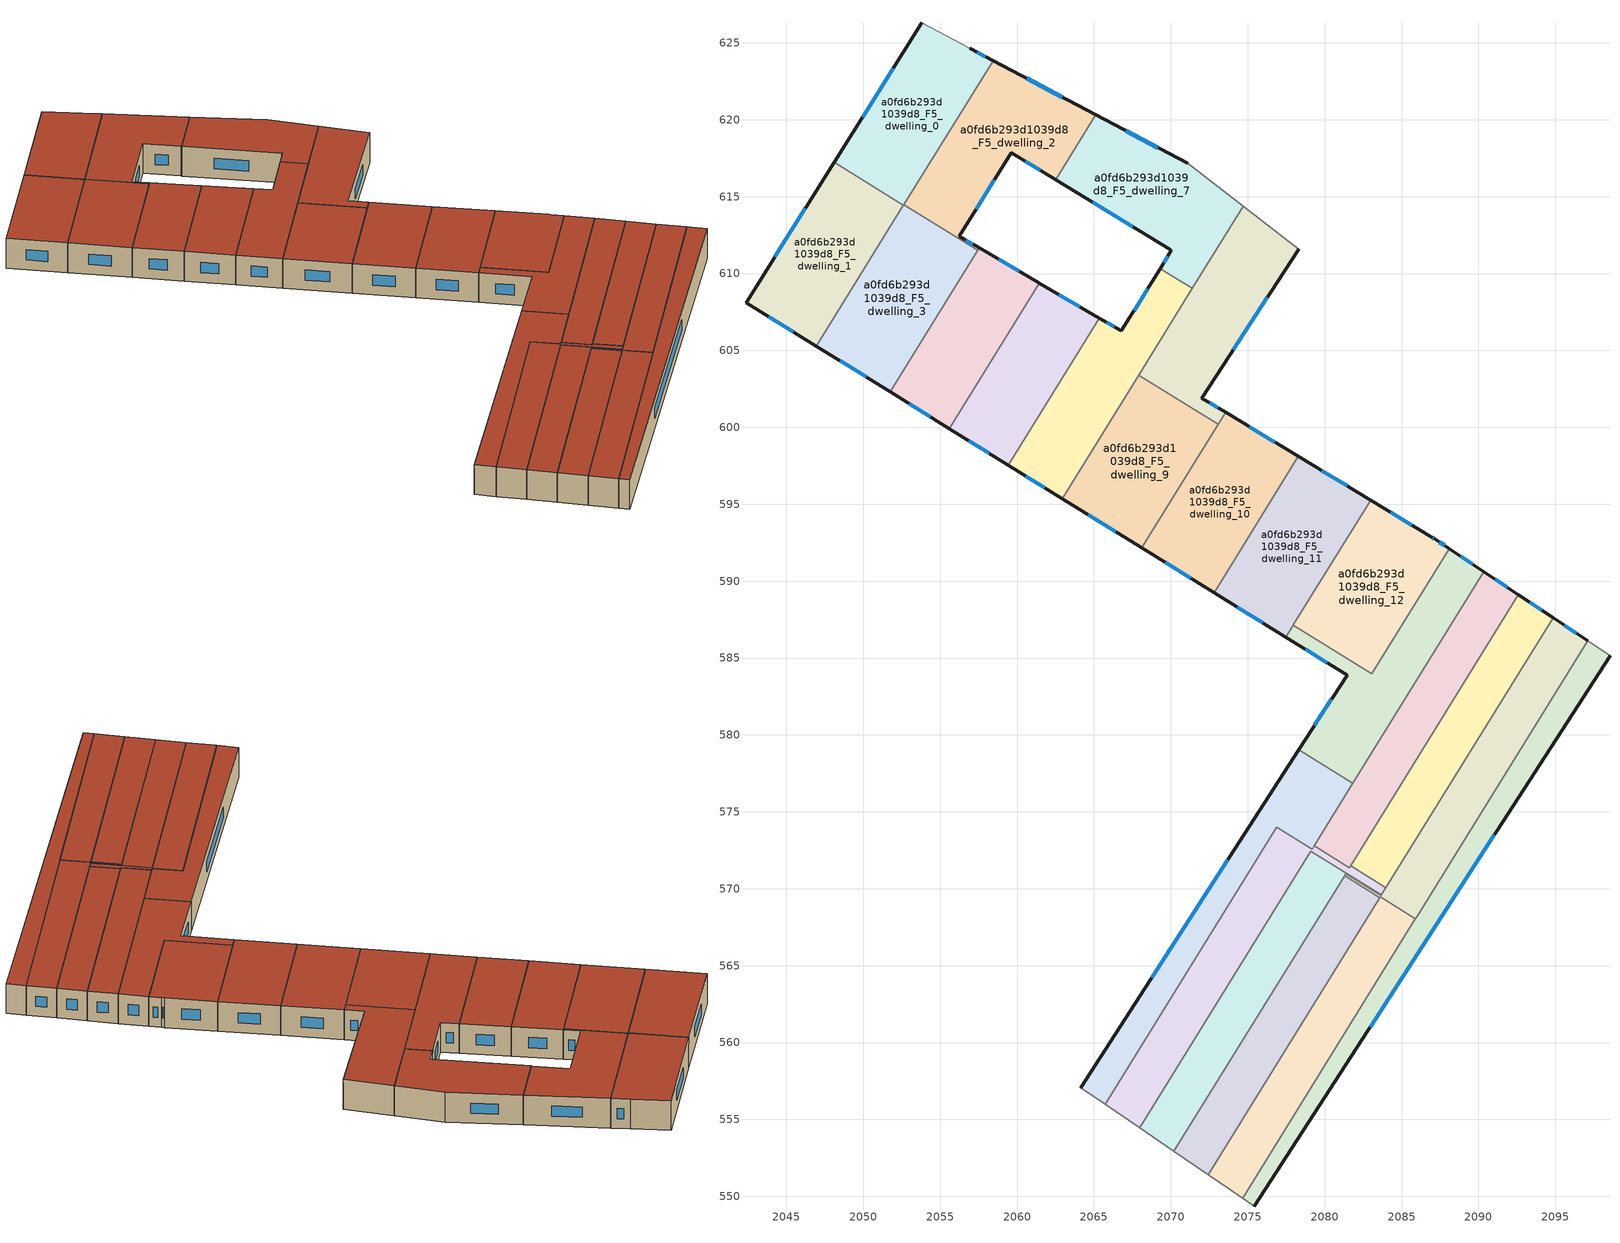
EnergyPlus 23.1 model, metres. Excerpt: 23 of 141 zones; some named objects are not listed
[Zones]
a0fd6b293d1039d8_F5_dwelling_0
 floor to a0fd6b293d1039d8_F4_dwelling_0 (EU_floor_Construction): 2056.91,624.66 2058.44,623.85 2052.61,614.43 2048.1,617.22 2053.8,626.31 z15
 wall outside (EU_wall_Construction): 2058.44,623.85 2056.91,624.66 / 2053.8,626.31 2048.1,617.22 z15:18
 wall to a0fd6b293d1039d8_F5_dwelling_1 (EU_wall_Construction): 2048.1,617.22 2052.61,614.43 z15:18
 wall adiabatic (EU_wall_Construction): 2056.91,624.66 2053.8,626.31 z15:18
 wall to a0fd6b293d1039d8_F5_dwelling_2 (EU_wall_Construction): 2052.64,614.48 2058.44,623.85 z15:18
 wall to a0fd6b293d1039d8_F5_dwelling_3 (EU_wall_Construction): 2052.61,614.43 2052.64,614.48 z15:18
 window (EU_Window_Construction): 2057.94,624.11 2057.41,624.4 / 2051.95,623.35 2049.95,620.18 z15.98:17.02
 roof outside (EU_roof_Construction): 2052.61,614.43 2058.44,623.85 2056.91,624.66 2053.8,626.31 2048.1,617.22 z18
a0fd6b293d1039d8_F5_dwelling_1
 floor to a0fd6b293d1039d8_F4_dwelling_1 (EU_floor_Construction): 2052.61,614.43 2046.94,605.29 2042.37,608.12 2048.1,617.22 z15
 wall outside (EU_wall_Construction): 2048.1,617.22 2042.37,608.12 2046.94,605.29 z15:18
 wall to a0fd6b293d1039d8_F5_dwelling_3 (EU_wall_Construction): 2046.94,605.29 2052.61,614.43 z15:18
 window (EU_Window_Construction): 2046.24,614.26 2044.23,611.08 / 2043.86,607.2 2045.46,606.21 z15.98:17.02
 roof outside (EU_roof_Construction): 2046.94,605.29 2052.61,614.43 2048.1,617.22 2042.37,608.12 z18
a0fd6b293d1039d8_F5_dwelling_10
 floor to a0fd6b293d1039d8_F4_dwelling_10 (EU_floor_Construction): 2078.29,598.11 2072.81,589.26 2068.11,592.17 2073.56,600.97 z15
 wall outside (EU_wall_Construction): 2068.11,592.17 2072.81,589.26 / 2078.29,598.11 2073.56,600.97 z15:18
 wall to a0fd6b293d1039d8_F5_dwelling_11 (EU_wall_Construction): 2072.81,589.26 2078.29,598.11 z15:18
 wall to a0fd6b293d1039d8_F5_dwelling_9 (EU_wall_Construction): 2073.08,600.19 2068.11,592.17 z15:18
 wall to a0fd6b293d1039d8_F5_dwelling_8 (EU_wall_Construction): 2073.56,600.97 2073.08,600.2 z15:18
 window (EU_Window_Construction): 2069.64,591.22 2071.28,590.21 / 2076.75,599.04 2075.1,600.04 z15.98:17.02
 roof outside (EU_roof_Construction): 2072.81,589.26 2078.29,598.11 2073.56,600.97 2068.11,592.17 z18
a0fd6b293d1039d8_F5_dwelling_11
 floor to a0fd6b293d1039d8_F4_dwelling_11 (EU_floor_Construction): 2082.99,595.26 2077.48,586.36 2072.81,589.26 2078.29,598.11 z15
 wall outside (EU_wall_Construction): 2082.99,595.26 2078.29,598.11 / 2072.81,589.26 2077.48,586.36 z15:18
 wall to a0fd6b293d1039d8_F5_dwelling_12 (EU_wall_Construction): 2077.97,587.15 2082.99,595.26 z15:18
 wall to a0fd6b293d1039d8_F5_dwelling_13 (EU_wall_Construction): 2077.48,586.36 2077.97,587.15 z15:18
 window (EU_Window_Construction): 2081.46,596.19 2079.82,597.19 / 2074.33,588.32 2075.96,587.3 z15.98:17.02
 roof outside (EU_roof_Construction): 2077.48,586.36 2082.99,595.26 2078.29,598.11 2072.81,589.26 z18
a0fd6b293d1039d8_F5_dwelling_12
 floor to a0fd6b293d1039d8_F4_dwelling_12 (EU_floor_Construction): 2086.97,592.86 2087.15,592.75 2088.1,592.12 2083.07,583.99 2077.97,587.15 2082.99,595.26 z15
 wall outside (EU_wall_Construction): 2088.1,592.12 2087.15,592.75 2086.97,592.86 2082.99,595.26 z15:18
 wall to a0fd6b293d1039d8_F5_dwelling_13 (EU_wall_Construction): 2077.97,587.15 2083.07,583.99 2088.1,592.12 z15:18
 window (EU_Window_Construction): 2087.09,592.78 2087.03,592.82 / 2087.79,592.32 2087.46,592.54 / 2085.68,593.64 2084.29,594.48 z15.98:17.02
 roof outside (EU_roof_Construction): 2083.07,583.99 2088.1,592.12 2087.15,592.75 2086.97,592.86 2082.99,595.26 2077.97,587.15 z18
a0fd6b293d1039d8_F5_dwelling_13
 floor to a0fd6b293d1039d8_F4_dwelling_13 (EU_floor_Construction): 2090.35,590.62 2081.83,576.86 2078.32,579.04 2081.45,583.9 2081.43,583.91 2077.48,586.36 2077.97,587.15 2083.07,583.99 2088.1,592.12 z15
 wall outside (EU_wall_Construction): 2090.35,590.62 2088.1,592.12 / 2077.48,586.36 2081.43,583.91 2081.45,583.9 2078.32,579.04 z15:18
 wall to a0fd6b293d1039d8_F5_dwelling_14 (EU_wall_Construction): 2078.32,579.04 2081.83,576.86 z15:18
 wall to a0fd6b293d1039d8_F5_dwelling_15 (EU_wall_Construction): 2081.83,576.86 2090.35,590.62 z15:18
 window (EU_Window_Construction): 2089.62,591.1 2088.83,591.63 / 2080.43,582.32 2079.34,580.62 / 2078.77,585.56 2080.15,584.71 z15.98:17.02
 roof outside (EU_roof_Construction): 2081.83,576.86 2090.35,590.62 2088.1,592.12 2083.07,583.99 2077.97,587.15 2077.48,586.36 2081.43,583.91 2081.45,583.9 2078.32,579.04 z18
a0fd6b293d1039d8_F5_dwelling_14
 floor to a0fd6b293d1039d8_F4_dwelling_14 (EU_floor_Construction): 2081.83,576.86 2079.19,572.58 2076.89,574.01 2065.73,555.99 2064.15,557.07 2078.32,579.04 z15
 wall outside (EU_wall_Construction): 2078.32,579.04 2064.15,557.07 z15:18
 wall adiabatic (EU_wall_Construction): 2064.15,557.07 2065.73,555.99 z15:18
 wall to a0fd6b293d1039d8_F5_dwelling_16 (EU_wall_Construction): 2065.73,555.99 2076.76,573.79 2076.86,573.96 2076.89,574.01 2079.19,572.58 2079.32,572.79 z15:18
 wall to a0fd6b293d1039d8_F5_dwelling_15 (EU_wall_Construction): 2079.32,572.79 2081.83,576.86 z15:18
 window (EU_Window_Construction): 2073.71,571.89 2068.76,564.21 z15.98:17.02
 roof outside (EU_roof_Construction): 2065.73,555.99 2076.89,574.01 2079.19,572.58 2081.83,576.86 2078.32,579.04 2064.15,557.07 z18
a0fd6b293d1039d8_F5_dwelling_15
 floor to a0fd6b293d1039d8_F4_dwelling_15 (EU_floor_Construction): 2092.6,589.12 2081.61,571.37 2079.32,572.79 2090.35,590.62 z15
 wall outside (EU_wall_Construction): 2092.6,589.12 2090.35,590.62 z15:18
 wall to a0fd6b293d1039d8_F5_dwelling_16 (EU_wall_Construction): 2079.32,572.79 2081.61,571.37 2081.69,571.5 z15:18
 wall to a0fd6b293d1039d8_F5_dwelling_17 (EU_wall_Construction): 2081.69,571.5 2092.6,589.12 z15:18
 window (EU_Window_Construction): 2091.87,589.6 2091.08,590.13 z15.98:17.02
 roof outside (EU_roof_Construction): 2081.61,571.37 2092.6,589.12 2090.35,590.62 2079.32,572.79 z18
a0fd6b293d1039d8_F5_dwelling_16
 floor to a0fd6b293d1039d8_F4_dwelling_16 (EU_floor_Construction): 2081.69,571.5 2083.98,570.08 2083.69,569.61 2079.1,572.45 2067.97,554.46 2065.73,555.99 2076.76,573.79 2076.86,573.96 2076.89,574.01 2079.19,572.58 2079.32,572.79 2081.61,571.37 z15
 wall to a0fd6b293d1039d8_F5_dwelling_17 (EU_wall_Construction): 2083.98,570.08 2081.69,571.5 z15:18
 wall adiabatic (EU_wall_Construction): 2065.73,555.99 2067.97,554.46 z15:18
 wall to a0fd6b293d1039d8_F5_dwelling_18 (EU_wall_Construction): 2067.97,554.46 2079.1,572.45 2083.69,569.61 z15:18
 wall to a0fd6b293d1039d8_F5_dwelling_19 (EU_wall_Construction): 2083.69,569.61 2083.98,570.08 z15:18
 roof outside (EU_roof_Construction): 2083.69,569.61 2083.98,570.08 2081.69,571.5 2081.61,571.37 2079.32,572.79 2079.19,572.58 2076.89,574.01 2076.86,573.96 2076.76,573.79 2065.73,555.99 2067.97,554.46 2079.1,572.45 z18
a0fd6b293d1039d8_F5_dwelling_17
 floor to a0fd6b293d1039d8_F4_dwelling_17 (EU_floor_Construction): 2094.85,587.62 2083.98,570.08 2081.69,571.5 2092.6,589.12 z15
 wall outside (EU_wall_Construction): 2094.85,587.62 2092.6,589.12 z15:18
 wall to a0fd6b293d1039d8_F5_dwelling_19 (EU_wall_Construction): 2083.98,570.08 2094.85,587.62 z15:18
 window (EU_Window_Construction): 2094.12,588.11 2093.33,588.63 z15.98:17.02
 roof outside (EU_roof_Construction): 2083.98,570.08 2094.85,587.62 2092.6,589.12 2081.69,571.5 z18
a0fd6b293d1039d8_F5_dwelling_18
 floor to a0fd6b293d1039d8_F4_dwelling_18 (EU_floor_Construction): 2081.37,570.98 2081.34,570.93 2070.2,552.94 2067.97,554.46 2079.1,572.45 2083.69,569.61 2083.67,569.56 z15
 wall adiabatic (EU_wall_Construction): 2067.97,554.46 2070.2,552.94 z15:18
 wall to a0fd6b293d1039d8_F5_dwelling_19 (EU_wall_Construction): 2081.29,570.85 2081.34,570.93 2081.37,570.98 2083.67,569.56 2083.69,569.61 z15:18
 wall to a0fd6b293d1039d8_F5_dwelling_20 (EU_wall_Construction): 2070.2,552.94 2081.29,570.85 z15:18
 roof outside (EU_roof_Construction): 2070.2,552.94 2081.34,570.93 2081.37,570.98 2083.67,569.56 2083.69,569.61 2079.1,572.45 2067.97,554.46 z18
a0fd6b293d1039d8_F5_dwelling_19
 floor to a0fd6b293d1039d8_F4_dwelling_19 (EU_floor_Construction): 2097.09,586.12 2086.01,568.22 2085.93,568.09 2085.9,568.05 2083.61,569.47 2083.58,569.43 2081.29,570.85 2081.34,570.93 2081.37,570.98 2083.67,569.56 2094.85,587.62 z15
 wall outside (EU_wall_Construction): 2097.09,586.12 2094.85,587.62 z15:18
 wall to a0fd6b293d1039d8_F5_dwelling_21 (EU_wall_Construction): 2083.58,569.43 2083.61,569.47 2085.9,568.05 z15:18
 wall to a0fd6b293d1039d8_F5_dwelling_20 (EU_wall_Construction): 2081.29,570.85 2083.58,569.43 z15:18
 wall to a0fd6b293d1039d8_F5_dwelling_22 (EU_wall_Construction): 2085.9,568.05 2085.93,568.09 2086.01,568.22 2097.09,586.12 z15:18
 window (EU_Window_Construction): 2096.36,586.61 2095.58,587.13 z15.98:17.02
 roof outside (EU_roof_Construction): 2086.01,568.22 2097.09,586.12 2094.85,587.62 2083.67,569.56 2081.37,570.98 2081.34,570.93 2081.29,570.85 2083.58,569.43 2083.61,569.47 2085.9,568.05 2085.93,568.09 z18
a0fd6b293d1039d8_F5_dwelling_2
 floor to a0fd6b293d1039d8_F4_dwelling_2 (EU_floor_Construction): 2065.13,620.32 2062.52,616.1 2062.43,616.16 2059.62,617.87 2056.23,612.43 2057.54,611.67 2057.44,611.51 2052.64,614.48 2058.44,623.85 z15
 wall outside (EU_wall_Construction): 2065.13,620.32 2058.44,623.85 / 2057.54,611.67 2056.23,612.43 2059.62,617.87 2062.43,616.16 2062.52,616.1 z15:18
 wall to a0fd6b293d1039d8_F5_dwelling_7 (EU_wall_Construction): 2062.52,616.1 2065.13,620.32 z15:18
 wall to a0fd6b293d1039d8_F5_dwelling_3 (EU_wall_Construction): 2052.64,614.48 2057.44,611.51 z15:18
 wall to a0fd6b293d1039d8_F5_dwelling_4 (EU_wall_Construction): 2057.44,611.51 2057.54,611.67 z15:18
 window (EU_Window_Construction): 2062.95,621.47 2060.61,622.7 / 2060.54,617.31 2061.52,616.71 / 2057.34,614.2 2058.52,616.1 / 2057.11,611.92 2056.66,612.18 z15.98:17.02
 roof outside (EU_roof_Construction): 2062.52,616.1 2065.13,620.32 2058.44,623.85 2052.64,614.48 2057.44,611.51 2057.54,611.67 2056.23,612.43 2059.62,617.87 2062.43,616.16 z18
a0fd6b293d1039d8_F5_dwelling_20
 floor to a0fd6b293d1039d8_F4_dwelling_20 (EU_floor_Construction): 2083.58,569.43 2072.43,551.41 2070.2,552.94 2081.29,570.85 z15
 wall adiabatic (EU_wall_Construction): 2070.2,552.94 2072.43,551.41 z15:18
 wall to a0fd6b293d1039d8_F5_dwelling_21 (EU_wall_Construction): 2072.43,551.41 2083.58,569.43 z15:18
 roof outside (EU_roof_Construction): 2072.43,551.41 2083.58,569.43 2081.29,570.85 2070.2,552.94 z18
a0fd6b293d1039d8_F5_dwelling_21
 floor to a0fd6b293d1039d8_F4_dwelling_21 (EU_floor_Construction): 2085.9,568.05 2074.66,549.89 2072.43,551.41 2083.61,569.47 z15
 wall adiabatic (EU_wall_Construction): 2072.43,551.41 2074.66,549.89 z15:18
 wall to a0fd6b293d1039d8_F5_dwelling_22 (EU_wall_Construction): 2074.66,549.89 2085.9,568.05 z15:18
 roof outside (EU_roof_Construction): 2074.66,549.89 2085.9,568.05 2083.61,569.47 2072.43,551.41 z18
a0fd6b293d1039d8_F5_dwelling_22
 floor to a0fd6b293d1039d8_F4_dwelling_22 (EU_floor_Construction): 2098.55,585.15 2075.43,549.36 2074.66,549.89 2097.09,586.12 z15
 wall outside (EU_wall_Construction): 2075.43,549.36 2098.55,585.15 z15:18
 wall adiabatic (EU_wall_Construction): 2098.55,585.15 2097.09,586.12 / 2074.66,549.89 2075.43,549.36 z15:18
 window (EU_Window_Construction): 2082.95,561 2091.03,573.51 z15.98:17.02
 roof outside (EU_roof_Construction): 2075.43,549.36 2098.55,585.15 2097.09,586.12 2074.66,549.89 z18
a0fd6b293d1039d8_F5_dwelling_3
 floor to a0fd6b293d1039d8_F4_dwelling_3 (EU_floor_Construction): 2057.44,611.51 2051.74,602.31 2046.94,605.29 2052.64,614.48 z15
 wall outside (EU_wall_Construction): 2046.94,605.29 2051.74,602.31 z15:18
 wall to a0fd6b293d1039d8_F5_dwelling_4 (EU_wall_Construction): 2051.74,602.31 2057.44,611.51 z15:18
 window (EU_Window_Construction): 2048.5,604.32 2050.18,603.28 z15.98:17.02
 roof outside (EU_roof_Construction): 2051.74,602.31 2057.44,611.51 2052.64,614.48 2046.94,605.29 z18
a0fd6b293d1039d8_F5_dwelling_4
 floor to a0fd6b293d1039d8_F4_dwelling_4 (EU_floor_Construction): 2061.41,609.41 2061.46,609.38 2055.6,599.92 2051.74,602.31 2057.54,611.67 z15
 wall outside (EU_wall_Construction): 2061.46,609.38 2061.41,609.41 2057.54,611.67 / 2051.74,602.31 2055.6,599.92 z15:18
 wall to a0fd6b293d1039d8_F5_dwelling_5 (EU_wall_Construction): 2055.6,599.92 2061.46,609.38 z15:18
 window (EU_Window_Construction): 2060.15,610.14 2058.8,610.93 / 2053,601.53 2054.35,600.7 z15.98:17.02
 roof outside (EU_roof_Construction): 2055.6,599.92 2061.46,609.38 2061.41,609.41 2057.54,611.67 2051.74,602.31 z18
a0fd6b293d1039d8_F5_dwelling_5
 floor to a0fd6b293d1039d8_F4_dwelling_5 (EU_floor_Construction): 2065.36,607.1 2059.44,597.54 2055.6,599.92 2061.46,609.38 z15
 wall outside (EU_wall_Construction): 2065.36,607.1 2061.46,609.38 / 2055.6,599.92 2059.44,597.54 z15:18
 wall to a0fd6b293d1039d8_F5_dwelling_6 (EU_wall_Construction): 2059.44,597.54 2065.36,607.1 z15:18
 window (EU_Window_Construction): 2064.09,607.84 2062.73,608.64 / 2056.85,599.15 2058.19,598.32 z15.98:17.02
 roof outside (EU_roof_Construction): 2059.44,597.54 2065.36,607.1 2061.46,609.38 2055.6,599.92 z18
a0fd6b293d1039d8_F5_dwelling_6
 floor to a0fd6b293d1039d8_F4_dwelling_6 (EU_floor_Construction): 2071.39,609.03 2062.93,595.38 2059.44,597.54 2065.36,607.1 2066.78,606.27 2069.3,610.33 z15
 wall outside (EU_wall_Construction): 2069.3,610.33 2066.78,606.27 2065.36,607.1 / 2059.44,597.54 2062.93,595.38 z15:18
 wall to a0fd6b293d1039d8_F5_dwelling_7 (EU_wall_Construction): 2071.39,609.03 2069.3,610.33 z15:18
 wall to a0fd6b293d1039d8_F5_dwelling_9 (EU_wall_Construction): 2062.93,595.38 2067.9,603.4 z15:18
 wall to a0fd6b293d1039d8_F5_dwelling_8 (EU_wall_Construction): 2067.9,603.4 2071.39,609.03 z15:18
 window (EU_Window_Construction): 2066.32,606.54 2065.82,606.83 / 2068.48,609.01 2067.6,607.59 / 2060.58,596.84 2061.8,596.08 z15.98:17.02
 roof outside (EU_roof_Construction): 2062.93,595.38 2071.39,609.03 2069.3,610.33 2066.78,606.27 2065.36,607.1 2059.44,597.54 z18
a0fd6b293d1039d8_F5_dwelling_7
 floor to a0fd6b293d1039d8_F4_dwelling_7 (EU_floor_Construction): 2071.1,617.17 2074.7,614.38 2071.39,609.03 2069.3,610.33 2070.03,611.51 2069.92,611.58 2062.52,616.1 2065.13,620.32 z15
 wall outside (EU_wall_Construction): 2062.52,616.1 2069.92,611.58 2070.03,611.51 2069.3,610.33 / 2071.1,617.17 2065.13,620.32 z15:18
 wall adiabatic (EU_wall_Construction): 2074.7,614.38 2071.1,617.17 z15:18
 wall to a0fd6b293d1039d8_F5_dwelling_8 (EU_wall_Construction): 2071.39,609.03 2074.7,614.38 z15:18
 window (EU_Window_Construction): 2064.92,614.63 2067.51,613.05 / 2069.16,618.19 2067.07,619.3 / 2069.8,611.12 2069.54,610.71 z15.98:17.02
 roof outside (EU_roof_Construction): 2071.39,609.03 2074.7,614.38 2071.1,617.17 2065.13,620.32 2062.52,616.1 2069.92,611.58 2070.03,611.51 2069.3,610.33 z18
a0fd6b293d1039d8_F5_dwelling_8
 floor to a0fd6b293d1039d8_F4_dwelling_8 (EU_floor_Construction): 2078.3,611.6 2072.01,601.91 2073.56,600.97 2073.07,600.2 2067.9,603.4 2074.7,614.38 z15
 wall outside (EU_wall_Construction): 2073.56,600.97 2072.01,601.91 2078.3,611.6 z15:18
 wall to a0fd6b293d1039d8_F5_dwelling_9 (EU_wall_Construction): 2067.9,603.4 2073.07,600.2 z15:18
 wall adiabatic (EU_wall_Construction): 2078.3,611.6 2074.7,614.38 z15:18
 window (EU_Window_Construction): 2074.06,605.06 2076.26,608.45 / 2073.06,601.28 2072.52,601.61 z15.98:17.02
 roof outside (EU_roof_Construction): 2073.56,600.97 2072.01,601.91 2078.3,611.6 2074.7,614.38 2067.9,603.4 2073.07,600.2 z18
a0fd6b293d1039d8_F5_dwelling_9
 floor to a0fd6b293d1039d8_F4_dwelling_9 (EU_floor_Construction): 2073.07,600.2 2068.11,592.17 2062.93,595.38 2067.9,603.4 z15
 wall outside (EU_wall_Construction): 2062.93,595.38 2068.11,592.17 z15:18
 window (EU_Window_Construction): 2064.62,594.33 2066.42,593.21 z15.98:17.02
 roof outside (EU_roof_Construction): 2068.11,592.17 2073.07,600.2 2067.9,603.4 2062.93,595.38 z18
[Building]
EU S2 Campaign: North Axis=0; Terrain=City; Solar Distribution=FullExterior
[Site:Location]
Bologna: Latitude=44.5; Longitude=11.25; Time Zone=1; Elevation=37
[SizingPeriod:WeatherFileDays]
AnnualSizingPeriod: Begin Month=1; Begin Day of Month=1; End Month=12; End Day of Month=31; Day of Week for Start Day=Monday; Use Weather File Daylight Saving Period=No; Use Weather File Rain and Snow Indicators=No
[MATERIAL]
EU_InternalMass_Material: Roughness=MediumRough; Thickness=0.1; Conductivity=1; Density=1800; Specific Heat=900; Thermal Absorptance=0.9; Solar Absorptance=0.7; Visible Absorptance=0.7
[MATERIAL:NOMASS] Roughness=MediumRough; Thermal Absorptance=0.9; Solar Absorptance=0.7; Visible Absorptance=0.7
Name | Thermal Resistance
EU_wall_NoMass | 0.905828
EU_roof_NoMass | 0.37593
EU_floor_NoMass | 0.67114
[WINDOWMATERIAL:SIMPLEGLAZINGSYSTEM]
EU_Window_SimpleGlazing: UFactor=4.52486; Solar Heat Gain Coefficient=0.85; Visible Transmittance=0.85
[CONSTRUCTION]
EU_wall_Construction: EU_wall_NoMass
EU_roof_Construction: EU_roof_NoMass
EU_floor_Construction: EU_floor_NoMass
EU_Window_Construction: EU_Window_SimpleGlazing
EU_InternalMass_Construction: EU_InternalMass_Material
[ZONE] Type=1; Multiplier=1; Ceiling Height=autocalculate; Floor Area=autocalculate; Part of Total Floor Area=Yes
Name | Volume
a0fd6b293d1039d8_F5_dwelling_0 | 172.289
a0fd6b293d1039d8_F5_dwelling_1 | 172.304
a0fd6b293d1039d8_F5_dwelling_10 | 172.26
a0fd6b293d1039d8_F5_dwelling_11 | 172.282
a0fd6b293d1039d8_F5_dwelling_12 | 172.277
a0fd6b293d1039d8_F5_dwelling_13 | 172.27
a0fd6b293d1039d8_F5_dwelling_14 | 172.265
a0fd6b293d1039d8_F5_dwelling_15 | 169.432
a0fd6b293d1039d8_F5_dwelling_16 | 179.991
a0fd6b293d1039d8_F5_dwelling_17 | 167.443
a0fd6b293d1039d8_F5_dwelling_18 | 172.34
a0fd6b293d1039d8_F5_dwelling_19 | 173.549
a0fd6b293d1039d8_F5_dwelling_2 | 189.202
a0fd6b293d1039d8_F5_dwelling_20 | 171.048
a0fd6b293d1039d8_F5_dwelling_21 | 172.278
a0fd6b293d1039d8_F5_dwelling_22 | 172.25
a0fd6b293d1039d8_F5_dwelling_3 | 183.272
a0fd6b293d1039d8_F5_dwelling_4 | 150.642
a0fd6b293d1039d8_F5_dwelling_5 | 151.564
a0fd6b293d1039d8_F5_dwelling_6 | 174.339
a0fd6b293d1039d8_F5_dwelling_7 | 184.738
a0fd6b293d1039d8_F5_dwelling_8 | 172.281
a0fd6b293d1039d8_F5_dwelling_9 | 172.284
[INTERNALMASS] Construction=EU_InternalMass_Construction
Name | Zone or ZoneList | Surface Area
a0fd6b293d1039d8_F5_dwelling_0_EU_InternalMass | a0fd6b293d1039d8_F5_dwelling_0 | 57.43
a0fd6b293d1039d8_F5_dwelling_1_EU_InternalMass | a0fd6b293d1039d8_F5_dwelling_1 | 57.4337
a0fd6b293d1039d8_F5_dwelling_2_EU_InternalMass | a0fd6b293d1039d8_F5_dwelling_2 | 63.0678
a0fd6b293d1039d8_F5_dwelling_3_EU_InternalMass | a0fd6b293d1039d8_F5_dwelling_3 | 61.0932
a0fd6b293d1039d8_F5_dwelling_4_EU_InternalMass | a0fd6b293d1039d8_F5_dwelling_4 | 50.2094
a0fd6b293d1039d8_F5_dwelling_5_EU_InternalMass | a0fd6b293d1039d8_F5_dwelling_5 | 50.5209
a0fd6b293d1039d8_F5_dwelling_6_EU_InternalMass | a0fd6b293d1039d8_F5_dwelling_6 | 58.1141
a0fd6b293d1039d8_F5_dwelling_7_EU_InternalMass | a0fd6b293d1039d8_F5_dwelling_7 | 61.5722
a0fd6b293d1039d8_F5_dwelling_8_EU_InternalMass | a0fd6b293d1039d8_F5_dwelling_8 | 57.4257
a0fd6b293d1039d8_F5_dwelling_9_EU_InternalMass | a0fd6b293d1039d8_F5_dwelling_9 | 57.4291
a0fd6b293d1039d8_F5_dwelling_10_EU_InternalMass | a0fd6b293d1039d8_F5_dwelling_10 | 57.4204
a0fd6b293d1039d8_F5_dwelling_11_EU_InternalMass | a0fd6b293d1039d8_F5_dwelling_11 | 57.4307
a0fd6b293d1039d8_F5_dwelling_12_EU_InternalMass | a0fd6b293d1039d8_F5_dwelling_12 | 57.4253
a0fd6b293d1039d8_F5_dwelling_13_EU_InternalMass | a0fd6b293d1039d8_F5_dwelling_13 | 57.4244
a0fd6b293d1039d8_F5_dwelling_14_EU_InternalMass | a0fd6b293d1039d8_F5_dwelling_14 | 57.4212
a0fd6b293d1039d8_F5_dwelling_15_EU_InternalMass | a0fd6b293d1039d8_F5_dwelling_15 | 56.4757
a0fd6b293d1039d8_F5_dwelling_16_EU_InternalMass | a0fd6b293d1039d8_F5_dwelling_16 | 60.0029
a0fd6b293d1039d8_F5_dwelling_17_EU_InternalMass | a0fd6b293d1039d8_F5_dwelling_17 | 55.8081
a0fd6b293d1039d8_F5_dwelling_18_EU_InternalMass | a0fd6b293d1039d8_F5_dwelling_18 | 57.4467
a0fd6b293d1039d8_F5_dwelling_19_EU_InternalMass | a0fd6b293d1039d8_F5_dwelling_19 | 57.8438
a0fd6b293d1039d8_F5_dwelling_20_EU_InternalMass | a0fd6b293d1039d8_F5_dwelling_20 | 57.0201
a0fd6b293d1039d8_F5_dwelling_21_EU_InternalMass | a0fd6b293d1039d8_F5_dwelling_21 | 57.4265
a0fd6b293d1039d8_F5_dwelling_22_EU_InternalMass | a0fd6b293d1039d8_F5_dwelling_22 | 57.4171
[OTHEREQUIPMENT] Fuel Type=Electricity; Design Level Calculation Method=Watts/Area; Power per Zone Floor Area=1; Fraction Latent=0; Fraction Radiant=0; Fraction Lost=0; Carbon Dioxide Generation Rate=0; EndUse Subcategory=EU_Step8_InternalGains
Name | Zone or ZoneList or Space or SpaceList | Schedule
EU_Step8_InternalGain_a0fd6b293d1039d8_F5_dwelling_0_f000 | a0fd6b293d1039d8_F5_dwelling_0 | EU_Step8_GainSchedule_a0fd6b293d1039d8_F5_dwelling_0_f000
EU_Step8_InternalGain_a0fd6b293d1039d8_F5_dwelling_1_f000 | a0fd6b293d1039d8_F5_dwelling_1 | EU_Step8_GainSchedule_a0fd6b293d1039d8_F5_dwelling_1_f000
EU_Step8_InternalGain_a0fd6b293d1039d8_F5_dwelling_2_f000 | a0fd6b293d1039d8_F5_dwelling_2 | EU_Step8_GainSchedule_a0fd6b293d1039d8_F5_dwelling_2_f000
EU_Step8_InternalGain_a0fd6b293d1039d8_F5_dwelling_3_f000 | a0fd6b293d1039d8_F5_dwelling_3 | EU_Step8_GainSchedule_a0fd6b293d1039d8_F5_dwelling_3_f000
EU_Step8_InternalGain_a0fd6b293d1039d8_F5_dwelling_4_f000 | a0fd6b293d1039d8_F5_dwelling_4 | EU_Step8_GainSchedule_a0fd6b293d1039d8_F5_dwelling_4_f000
EU_Step8_InternalGain_a0fd6b293d1039d8_F5_dwelling_5_f000 | a0fd6b293d1039d8_F5_dwelling_5 | EU_Step8_GainSchedule_a0fd6b293d1039d8_F5_dwelling_5_f000
EU_Step8_InternalGain_a0fd6b293d1039d8_F5_dwelling_6_f000 | a0fd6b293d1039d8_F5_dwelling_6 | EU_Step8_GainSchedule_a0fd6b293d1039d8_F5_dwelling_6_f000
EU_Step8_InternalGain_a0fd6b293d1039d8_F5_dwelling_7_f000 | a0fd6b293d1039d8_F5_dwelling_7 | EU_Step8_GainSchedule_a0fd6b293d1039d8_F5_dwelling_7_f000
EU_Step8_InternalGain_a0fd6b293d1039d8_F5_dwelling_8_f000 | a0fd6b293d1039d8_F5_dwelling_8 | EU_Step8_GainSchedule_a0fd6b293d1039d8_F5_dwelling_8_f000
EU_Step8_InternalGain_a0fd6b293d1039d8_F5_dwelling_9_f000 | a0fd6b293d1039d8_F5_dwelling_9 | EU_Step8_GainSchedule_a0fd6b293d1039d8_F5_dwelling_9_f000
EU_Step8_InternalGain_a0fd6b293d1039d8_F5_dwelling_10_f000 | a0fd6b293d1039d8_F5_dwelling_10 | EU_Step8_GainSchedule_a0fd6b293d1039d8_F5_dwelling_10_f000
EU_Step8_InternalGain_a0fd6b293d1039d8_F5_dwelling_11_f000 | a0fd6b293d1039d8_F5_dwelling_11 | EU_Step8_GainSchedule_a0fd6b293d1039d8_F5_dwelling_11_f000
EU_Step8_InternalGain_a0fd6b293d1039d8_F5_dwelling_12_f000 | a0fd6b293d1039d8_F5_dwelling_12 | EU_Step8_GainSchedule_a0fd6b293d1039d8_F5_dwelling_12_f000
EU_Step8_InternalGain_a0fd6b293d1039d8_F5_dwelling_13_f000 | a0fd6b293d1039d8_F5_dwelling_13 | EU_Step8_GainSchedule_a0fd6b293d1039d8_F5_dwelling_13_f000
EU_Step8_InternalGain_a0fd6b293d1039d8_F5_dwelling_14_f000 | a0fd6b293d1039d8_F5_dwelling_14 | EU_Step8_GainSchedule_a0fd6b293d1039d8_F5_dwelling_14_f000
EU_Step8_InternalGain_a0fd6b293d1039d8_F5_dwelling_15_f000 | a0fd6b293d1039d8_F5_dwelling_15 | EU_Step8_GainSchedule_a0fd6b293d1039d8_F5_dwelling_15_f000
EU_Step8_InternalGain_a0fd6b293d1039d8_F5_dwelling_16_f000 | a0fd6b293d1039d8_F5_dwelling_16 | EU_Step8_GainSchedule_a0fd6b293d1039d8_F5_dwelling_16_f000
EU_Step8_InternalGain_a0fd6b293d1039d8_F5_dwelling_17_f000 | a0fd6b293d1039d8_F5_dwelling_17 | EU_Step8_GainSchedule_a0fd6b293d1039d8_F5_dwelling_17_f000
EU_Step8_InternalGain_a0fd6b293d1039d8_F5_dwelling_18_f000 | a0fd6b293d1039d8_F5_dwelling_18 | EU_Step8_GainSchedule_a0fd6b293d1039d8_F5_dwelling_18_f000
EU_Step8_InternalGain_a0fd6b293d1039d8_F5_dwelling_19_f000 | a0fd6b293d1039d8_F5_dwelling_19 | EU_Step8_GainSchedule_a0fd6b293d1039d8_F5_dwelling_19_f000
EU_Step8_InternalGain_a0fd6b293d1039d8_F5_dwelling_20_f000 | a0fd6b293d1039d8_F5_dwelling_20 | EU_Step8_GainSchedule_a0fd6b293d1039d8_F5_dwelling_20_f000
EU_Step8_InternalGain_a0fd6b293d1039d8_F5_dwelling_21_f000 | a0fd6b293d1039d8_F5_dwelling_21 | EU_Step8_GainSchedule_a0fd6b293d1039d8_F5_dwelling_21_f000
EU_Step8_InternalGain_a0fd6b293d1039d8_F5_dwelling_22_f000 | a0fd6b293d1039d8_F5_dwelling_22 | EU_Step8_GainSchedule_a0fd6b293d1039d8_F5_dwelling_22_f000
[ZONEVENTILATION:DESIGNFLOWRATE] Schedule=EU_AlwaysOn; Design Flow Rate Calculation Method=AirChanges/Hour; Air Changes per Hour=0.73129; Ventilation Type=Natural; Fan Pressure Rise=0; Fan Total Efficiency=1; Constant Term Coefficient=1; Temperature Term Coefficient=0; Velocity Term Coefficient=0; Velocity Squared Term Coefficient=0; Minimum Indoor Temperature=-100; Maximum Indoor Temperature=100; Delta Temperature=-100; Minimum Outdoor Temperature=-100; Maximum Outdoor Temperature=100; Maximum Wind Speed=40
Name | Zone or ZoneList or Space or SpaceList
EU_ConstantAir_a0fd6b293d1039d8_F5_dwelling_0 | a0fd6b293d1039d8_F5_dwelling_0
EU_ConstantAir_a0fd6b293d1039d8_F5_dwelling_1 | a0fd6b293d1039d8_F5_dwelling_1
EU_ConstantAir_a0fd6b293d1039d8_F5_dwelling_2 | a0fd6b293d1039d8_F5_dwelling_2
EU_ConstantAir_a0fd6b293d1039d8_F5_dwelling_3 | a0fd6b293d1039d8_F5_dwelling_3
EU_ConstantAir_a0fd6b293d1039d8_F5_dwelling_4 | a0fd6b293d1039d8_F5_dwelling_4
EU_ConstantAir_a0fd6b293d1039d8_F5_dwelling_5 | a0fd6b293d1039d8_F5_dwelling_5
EU_ConstantAir_a0fd6b293d1039d8_F5_dwelling_6 | a0fd6b293d1039d8_F5_dwelling_6
EU_ConstantAir_a0fd6b293d1039d8_F5_dwelling_7 | a0fd6b293d1039d8_F5_dwelling_7
EU_ConstantAir_a0fd6b293d1039d8_F5_dwelling_8 | a0fd6b293d1039d8_F5_dwelling_8
EU_ConstantAir_a0fd6b293d1039d8_F5_dwelling_9 | a0fd6b293d1039d8_F5_dwelling_9
EU_ConstantAir_a0fd6b293d1039d8_F5_dwelling_10 | a0fd6b293d1039d8_F5_dwelling_10
EU_ConstantAir_a0fd6b293d1039d8_F5_dwelling_11 | a0fd6b293d1039d8_F5_dwelling_11
EU_ConstantAir_a0fd6b293d1039d8_F5_dwelling_12 | a0fd6b293d1039d8_F5_dwelling_12
EU_ConstantAir_a0fd6b293d1039d8_F5_dwelling_13 | a0fd6b293d1039d8_F5_dwelling_13
EU_ConstantAir_a0fd6b293d1039d8_F5_dwelling_14 | a0fd6b293d1039d8_F5_dwelling_14
EU_ConstantAir_a0fd6b293d1039d8_F5_dwelling_15 | a0fd6b293d1039d8_F5_dwelling_15
EU_ConstantAir_a0fd6b293d1039d8_F5_dwelling_16 | a0fd6b293d1039d8_F5_dwelling_16
EU_ConstantAir_a0fd6b293d1039d8_F5_dwelling_17 | a0fd6b293d1039d8_F5_dwelling_17
EU_ConstantAir_a0fd6b293d1039d8_F5_dwelling_18 | a0fd6b293d1039d8_F5_dwelling_18
EU_ConstantAir_a0fd6b293d1039d8_F5_dwelling_19 | a0fd6b293d1039d8_F5_dwelling_19
EU_ConstantAir_a0fd6b293d1039d8_F5_dwelling_20 | a0fd6b293d1039d8_F5_dwelling_20
EU_ConstantAir_a0fd6b293d1039d8_F5_dwelling_21 | a0fd6b293d1039d8_F5_dwelling_21
EU_ConstantAir_a0fd6b293d1039d8_F5_dwelling_22 | a0fd6b293d1039d8_F5_dwelling_22
[HVACTEMPLATE:ZONE:IDEALLOADSAIRSYSTEM] System Availability Schedule=EU_AlwaysOn; Maximum Heating Supply Air Temperature=50; Minimum Cooling Supply Air Temperature=13; Maximum Heating Supply Air Humidity Ratio=0.0156; Minimum Cooling Supply Air Humidity Ratio=0.0077; Heating Limit=NoLimit; Cooling Limit=NoLimit; Heating Availability Schedule=EU_AlwaysOn; Cooling Availability Schedule=EU_CoolingOff; Dehumidification Control Type=ConstantSensibleHeatRatio; Cooling Sensible Heat Ratio=0.7; Dehumidification Setpoint=60; Humidification Control Type=None; Humidification Setpoint=30; Outdoor Air Method=None; Outdoor Air Flow Rate per Person=0.00944; Outdoor Air Flow Rate per Zone Floor Area=0; Outdoor Air Flow Rate per Zone=0; Demand Controlled Ventilation Type=None; Outdoor Air Economizer Type=NoEconomizer; Heat Recovery Type=None; Sensible Heat Recovery Effectiveness=0.7; Latent Heat Recovery Effectiveness=0.65
Name | Template Thermostat
a0fd6b293d1039d8_F5_dwelling_0 | EU_HeatOnly_a0fd6b293d1039d8_F5_dwelling_0
a0fd6b293d1039d8_F5_dwelling_1 | EU_HeatOnly_a0fd6b293d1039d8_F5_dwelling_1
a0fd6b293d1039d8_F5_dwelling_2 | EU_HeatOnly_a0fd6b293d1039d8_F5_dwelling_2
a0fd6b293d1039d8_F5_dwelling_3 | EU_HeatOnly_a0fd6b293d1039d8_F5_dwelling_3
a0fd6b293d1039d8_F5_dwelling_4 | EU_HeatOnly_a0fd6b293d1039d8_F5_dwelling_4
a0fd6b293d1039d8_F5_dwelling_5 | EU_HeatOnly_a0fd6b293d1039d8_F5_dwelling_5
a0fd6b293d1039d8_F5_dwelling_6 | EU_HeatOnly_a0fd6b293d1039d8_F5_dwelling_6
a0fd6b293d1039d8_F5_dwelling_7 | EU_HeatOnly_a0fd6b293d1039d8_F5_dwelling_7
a0fd6b293d1039d8_F5_dwelling_8 | EU_HeatOnly_a0fd6b293d1039d8_F5_dwelling_8
a0fd6b293d1039d8_F5_dwelling_9 | EU_HeatOnly_a0fd6b293d1039d8_F5_dwelling_9
a0fd6b293d1039d8_F5_dwelling_10 | EU_HeatOnly_a0fd6b293d1039d8_F5_dwelling_10
a0fd6b293d1039d8_F5_dwelling_11 | EU_HeatOnly_a0fd6b293d1039d8_F5_dwelling_11
a0fd6b293d1039d8_F5_dwelling_12 | EU_HeatOnly_a0fd6b293d1039d8_F5_dwelling_12
a0fd6b293d1039d8_F5_dwelling_13 | EU_HeatOnly_a0fd6b293d1039d8_F5_dwelling_13
a0fd6b293d1039d8_F5_dwelling_14 | EU_HeatOnly_a0fd6b293d1039d8_F5_dwelling_14
a0fd6b293d1039d8_F5_dwelling_15 | EU_HeatOnly_a0fd6b293d1039d8_F5_dwelling_15
a0fd6b293d1039d8_F5_dwelling_16 | EU_HeatOnly_a0fd6b293d1039d8_F5_dwelling_16
a0fd6b293d1039d8_F5_dwelling_17 | EU_HeatOnly_a0fd6b293d1039d8_F5_dwelling_17
a0fd6b293d1039d8_F5_dwelling_18 | EU_HeatOnly_a0fd6b293d1039d8_F5_dwelling_18
a0fd6b293d1039d8_F5_dwelling_19 | EU_HeatOnly_a0fd6b293d1039d8_F5_dwelling_19
a0fd6b293d1039d8_F5_dwelling_20 | EU_HeatOnly_a0fd6b293d1039d8_F5_dwelling_20
a0fd6b293d1039d8_F5_dwelling_21 | EU_HeatOnly_a0fd6b293d1039d8_F5_dwelling_21
a0fd6b293d1039d8_F5_dwelling_22 | EU_HeatOnly_a0fd6b293d1039d8_F5_dwelling_22
[SIZING:ZONE] Zone Cooling Design Supply Air Temperature Input Method=SupplyAirTemperature; Zone Cooling Design Supply Air Temperature=13; Zone Heating Design Supply Air Temperature Input Method=SupplyAirTemperature; Zone Heating Design Supply Air Temperature=50; Zone Cooling Design Supply Air Humidity Ratio=0.008; Zone Heating Design Supply Air Humidity Ratio=0.008; Cooling Design Air Flow Method=DesignDay; Cooling Design Air Flow Rate=0; Cooling Minimum Air Flow per Zone Floor Area=0.000762; Cooling Minimum Air Flow=0; Cooling Minimum Air Flow Fraction=0.2; Heating Design Air Flow Method=DesignDay; Heating Design Air Flow Rate=0; Heating Maximum Air Flow per Zone Floor Area=0.002032; Heating Maximum Air Flow=0.141576; Heating Maximum Air Flow Fraction=0.3; Account for Dedicated Outdoor Air System=No; Dedicated Outdoor Air System Control Strategy=NeutralSupplyAir; Dedicated Outdoor Air Low Setpoint Temperature for Design=autosize; Dedicated Outdoor Air High Setpoint Temperature for Design=autosize; Zone Load Sizing Method=Sensible Load Only No Latent Load; Zone Latent Cooling Design Supply Air Humidity Ratio Input Method=HumidityRatioDifference; Zone Cooling Design Supply Air Humidity Ratio Difference=0.005; Zone Latent Heating Design Supply Air Humidity Ratio Input Method=HumidityRatioDifference; Zone Humidification Design Supply Air Humidity Ratio Difference=0.005
a0fd6b293d1039d8_F5_dwelling_0; a0fd6b293d1039d8_F5_dwelling_1; a0fd6b293d1039d8_F5_dwelling_2; a0fd6b293d1039d8_F5_dwelling_3; a0fd6b293d1039d8_F5_dwelling_4; a0fd6b293d1039d8_F5_dwelling_5; a0fd6b293d1039d8_F5_dwelling_6; a0fd6b293d1039d8_F5_dwelling_7; a0fd6b293d1039d8_F5_dwelling_8; a0fd6b293d1039d8_F5_dwelling_9; a0fd6b293d1039d8_F5_dwelling_10; a0fd6b293d1039d8_F5_dwelling_11; a0fd6b293d1039d8_F5_dwelling_12; a0fd6b293d1039d8_F5_dwelling_13; a0fd6b293d1039d8_F5_dwelling_14; a0fd6b293d1039d8_F5_dwelling_15; a0fd6b293d1039d8_F5_dwelling_16; a0fd6b293d1039d8_F5_dwelling_17; a0fd6b293d1039d8_F5_dwelling_18; a0fd6b293d1039d8_F5_dwelling_19; a0fd6b293d1039d8_F5_dwelling_20; a0fd6b293d1039d8_F5_dwelling_21; a0fd6b293d1039d8_F5_dwelling_22
[SCHEDULE:CONSTANT]
Name | Hourly Value
EU_AlwaysOn | 1
EU_CoolingOff | 0
[SCHEDULE:FILE] Column Number=1; Rows to Skip at Top=0; Number of Hours of Data=8760; Column Separator=Comma; Interpolate to Timestep=No; Minutes per Item=60; Adjust Schedule for Daylight Savings=Yes
Name | File
EU_Step8_GainSchedule_a0fd6b293d1039d8_F5_dwelling_0_f000 | ../../schedules/a0fd6b293d1039d8/a0fd6b293d1039d8_F5_dwelling_0_f000_gain.csv
EU_Step8_GainSchedule_a0fd6b293d1039d8_F5_dwelling_1_f000 | ../../schedules/a0fd6b293d1039d8/a0fd6b293d1039d8_F5_dwelling_1_f000_gain.csv
EU_Step8_GainSchedule_a0fd6b293d1039d8_F5_dwelling_2_f000 | ../../schedules/a0fd6b293d1039d8/a0fd6b293d1039d8_F5_dwelling_2_f000_gain.csv
EU_Step8_GainSchedule_a0fd6b293d1039d8_F5_dwelling_3_f000 | ../../schedules/a0fd6b293d1039d8/a0fd6b293d1039d8_F5_dwelling_3_f000_gain.csv
EU_Step8_GainSchedule_a0fd6b293d1039d8_F5_dwelling_4_f000 | ../../schedules/a0fd6b293d1039d8/a0fd6b293d1039d8_F5_dwelling_4_f000_gain.csv
EU_Step8_GainSchedule_a0fd6b293d1039d8_F5_dwelling_5_f000 | ../../schedules/a0fd6b293d1039d8/a0fd6b293d1039d8_F5_dwelling_5_f000_gain.csv
EU_Step8_GainSchedule_a0fd6b293d1039d8_F5_dwelling_6_f000 | ../../schedules/a0fd6b293d1039d8/a0fd6b293d1039d8_F5_dwelling_6_f000_gain.csv
EU_Step8_GainSchedule_a0fd6b293d1039d8_F5_dwelling_7_f000 | ../../schedules/a0fd6b293d1039d8/a0fd6b293d1039d8_F5_dwelling_7_f000_gain.csv
EU_Step8_GainSchedule_a0fd6b293d1039d8_F5_dwelling_8_f000 | ../../schedules/a0fd6b293d1039d8/a0fd6b293d1039d8_F5_dwelling_8_f000_gain.csv
EU_Step8_GainSchedule_a0fd6b293d1039d8_F5_dwelling_9_f000 | ../../schedules/a0fd6b293d1039d8/a0fd6b293d1039d8_F5_dwelling_9_f000_gain.csv
EU_Step8_GainSchedule_a0fd6b293d1039d8_F5_dwelling_10_f000 | ../../schedules/a0fd6b293d1039d8/a0fd6b293d1039d8_F5_dwelling_10_f000_gain.csv
EU_Step8_GainSchedule_a0fd6b293d1039d8_F5_dwelling_11_f000 | ../../schedules/a0fd6b293d1039d8/a0fd6b293d1039d8_F5_dwelling_11_f000_gain.csv
EU_Step8_GainSchedule_a0fd6b293d1039d8_F5_dwelling_12_f000 | ../../schedules/a0fd6b293d1039d8/a0fd6b293d1039d8_F5_dwelling_12_f000_gain.csv
EU_Step8_GainSchedule_a0fd6b293d1039d8_F5_dwelling_13_f000 | ../../schedules/a0fd6b293d1039d8/a0fd6b293d1039d8_F5_dwelling_13_f000_gain.csv
EU_Step8_GainSchedule_a0fd6b293d1039d8_F5_dwelling_14_f000 | ../../schedules/a0fd6b293d1039d8/a0fd6b293d1039d8_F5_dwelling_14_f000_gain.csv
EU_Step8_GainSchedule_a0fd6b293d1039d8_F5_dwelling_15_f000 | ../../schedules/a0fd6b293d1039d8/a0fd6b293d1039d8_F5_dwelling_15_f000_gain.csv
EU_Step8_GainSchedule_a0fd6b293d1039d8_F5_dwelling_16_f000 | ../../schedules/a0fd6b293d1039d8/a0fd6b293d1039d8_F5_dwelling_16_f000_gain.csv
EU_Step8_GainSchedule_a0fd6b293d1039d8_F5_dwelling_17_f000 | ../../schedules/a0fd6b293d1039d8/a0fd6b293d1039d8_F5_dwelling_17_f000_gain.csv
EU_Step8_GainSchedule_a0fd6b293d1039d8_F5_dwelling_18_f000 | ../../schedules/a0fd6b293d1039d8/a0fd6b293d1039d8_F5_dwelling_18_f000_gain.csv
EU_Step8_GainSchedule_a0fd6b293d1039d8_F5_dwelling_19_f000 | ../../schedules/a0fd6b293d1039d8/a0fd6b293d1039d8_F5_dwelling_19_f000_gain.csv
EU_Step8_GainSchedule_a0fd6b293d1039d8_F5_dwelling_20_f000 | ../../schedules/a0fd6b293d1039d8/a0fd6b293d1039d8_F5_dwelling_20_f000_gain.csv
EU_Step8_GainSchedule_a0fd6b293d1039d8_F5_dwelling_21_f000 | ../../schedules/a0fd6b293d1039d8/a0fd6b293d1039d8_F5_dwelling_21_f000_gain.csv
EU_Step8_GainSchedule_a0fd6b293d1039d8_F5_dwelling_22_f000 | ../../schedules/a0fd6b293d1039d8/a0fd6b293d1039d8_F5_dwelling_22_f000_gain.csv
